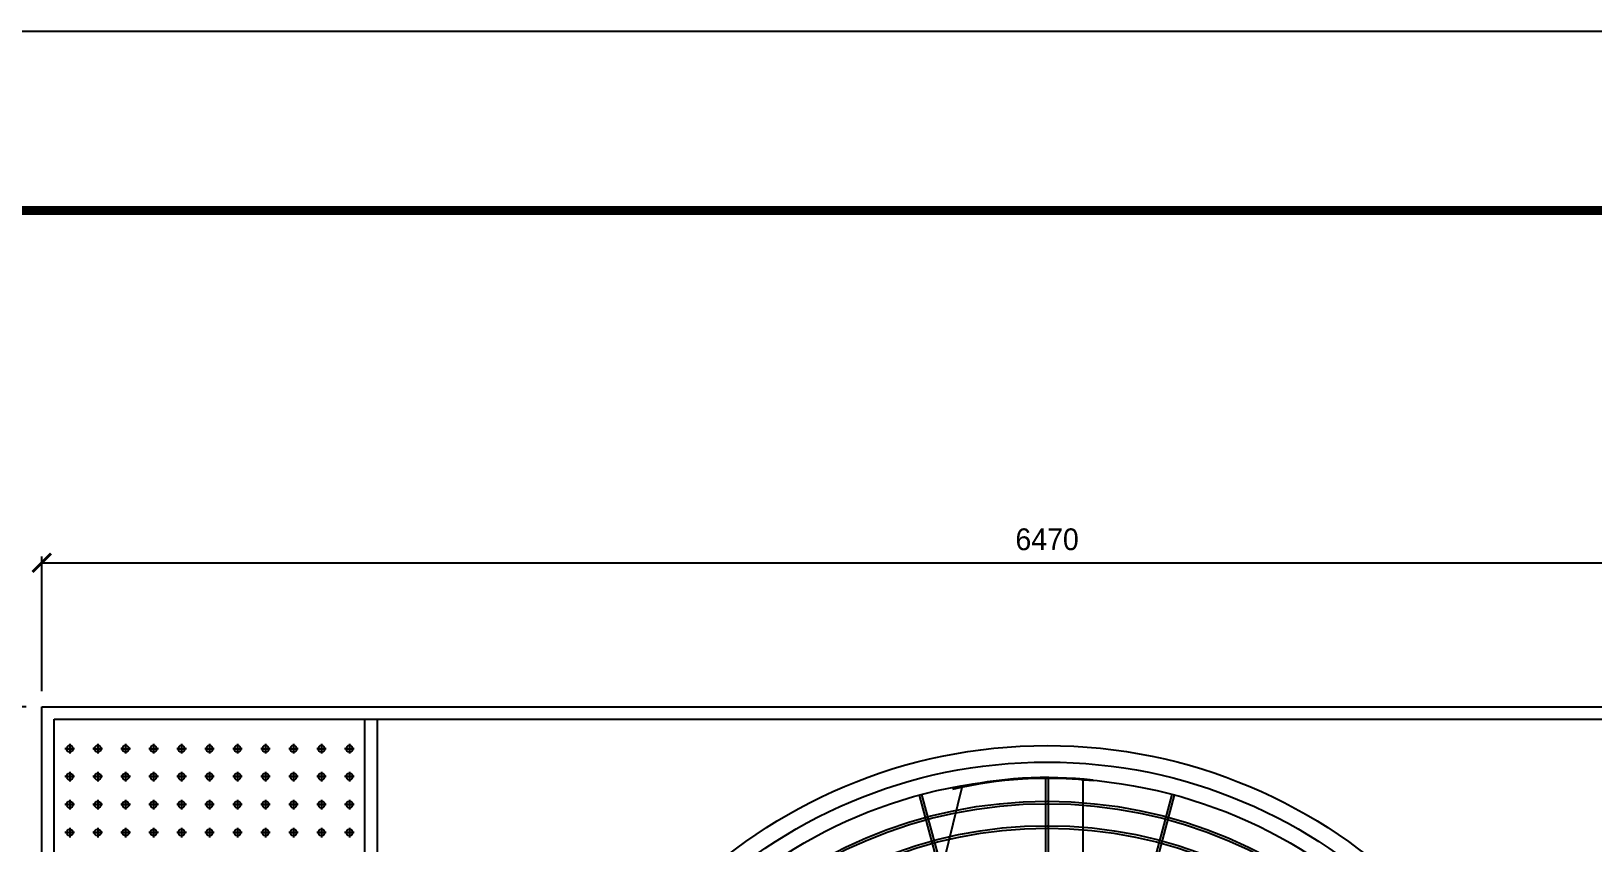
# Model space of a CAD drawing. Header units: millimetres. Extents: x 14797 to 39010, y -1427 to 15695.
# Drawn here: x 18833 to 23858, y 13084 to 15695 of the extents above; entities that cross this region are included whole.
import ezdxf

# ---------------------------------------------------------------- set-up
doc = ezdxf.new("R2010")
doc.units = ezdxf.units.MM
doc.linetypes.add('CENTER', pattern=[2, 1.25, -0.25, 0.25, -0.25])
doc.layers.get('DEFPOINTS').update_dxf_attribs({"color": 143})
for name, color, linetype in [('CENTER', 1, 'CENTER'), ('LINE', 7, 'Continuous'), ('냉각탑_dim', 1, 'Continuous'), ('냉각탑_form', 1, 'Continuous')]:
    doc.layers.add(name, color=color, linetype=linetype)
doc.styles.add('HY울릉도L', font='')
doc.styles.get('HY울릉도L').set_extended_font_data('HY울릉도L')
doc.dimstyles.new('성지DIM', dxfattribs={"dimtxt": 3.5, "dimasz": 3, "dimexe": 1, "dimexo": 2.5, "dimgap": 2, "dimtad": 1, "dimdec": 0, "dimzin": 3, "dimdsep": 46, "dimtxsty": 'HY울릉도L', "dimblk": 'ARCHTICK', "dimcen": -2, "dimclrd": 256, "dimclre": 256, "dimclrt": 7, "dimadec": 0, "dimazin": 0, "dimtfac": 1, "dimtdec": 0, "dimtofl": 0, "dimtmove": 0, "dimatfit": 3, "dimfxl": 0, "dimtolj": 1, "dimtzin": 0, "dimlwe": -1, "dimarcsym": 0})

# ---------------------------------------------------------------- blocks, each defined once
blk = doc.blocks.new('냉각탑form')
at = {"layer": 'DEFPOINTS'}
blk.add_lwpolyline([(0, 297.073), (420.103, 297.073), (420.103, 0), (0, 0)], close=True, dxfattribs=at)
at = {"layer": '냉각탑_form', "const_width": 0.5}
blk.add_lwpolyline([(10.002, 287.07), (10.002, 10.002), (410.1, 10.002), (410.1, 287.07)], close=True, dxfattribs=at)
blk = doc.blocks.new('_ArchTick')
at = {"color": 0, "linetype": 'ByBlock', "const_width": 0.15}
blk.add_lwpolyline([(-0.5, -0.5), (0.5, 0.5)], dxfattribs=at)
blk = doc.blocks.new('*D14')
at = {"layer": 'DEFPOINTS', "color": 0, "transparency": 16777216}
for p in [(25337, 13985.2), (18867, 13521.9), (25337, 13521.9)]:
    blk.add_point(p, dxfattribs=at)
at = {"layer": '냉각탑_dim', "transparency": 16777216}
for p, q in [((18867, 13571.9), (18867, 14005.2)), ((25337, 13571.9), (25337, 14005.2))]:
    blk.add_line(p, q, dxfattribs=at)
at = {"layer": '냉각탑_dim', "lineweight": -2, "transparency": 16777216}
blk.add_line((18867, 13985.2), (25337, 13985.2), dxfattribs=at)
at = {"layer": '냉각탑_dim', "lineweight": -2, "transparency": 16777216, "xscale": 60, "yscale": 60, "zscale": 60, "rotation": 180}
blk.add_blockref('_ArchTick', (18867, 13985.2), dxfattribs=at)
at = {"layer": '냉각탑_dim', "lineweight": -2, "transparency": 16777216, "xscale": 60, "yscale": 60, "zscale": 60}
blk.add_blockref('_ArchTick', (25337, 13985.2), dxfattribs=at)
at = {"layer": '냉각탑_dim', "color": 7, "transparency": 16777216, "insert": (22102, 14060.2), "char_height": 70, "attachment_point": 5, "style": 'HY울릉도L'}
blk.add_mtext('\\A1;6470', dxfattribs=at)
blk = doc.blocks.new('*D15')
at = {"layer": 'DEFPOINTS', "color": 0, "transparency": 16777216}
for p in [(18867, 13521.9), (18483.5, 9921.9), (18867, 9921.9)]:
    blk.add_point(p, dxfattribs=at)
at = {"layer": '냉각탑_dim', "transparency": 16777216}
for p, q in [((18817, 13521.9), (18463.5, 13521.9)), ((18817, 9921.9), (18463.5, 9921.9))]:
    blk.add_line(p, q, dxfattribs=at)
at = {"layer": '냉각탑_dim', "lineweight": -2, "transparency": 16777216}
blk.add_line((18483.5, 13521.9), (18483.5, 9921.9), dxfattribs=at)
at = {"layer": '냉각탑_dim', "lineweight": -2, "transparency": 16777216, "xscale": 60, "yscale": 60, "zscale": 60}
for p, rotation in [((18483.5, 13521.9), 90), ((18483.5, 9921.9), 270)]:
    blk.add_blockref('_ArchTick', p, dxfattribs=dict(at, rotation=rotation))
at = {"layer": '냉각탑_dim', "color": 7, "transparency": 16777216, "insert": (18408.5, 11721.9), "char_height": 70, "attachment_point": 5, "rotation": 90, "style": 'HY울릉도L'}
blk.add_mtext('\\A1;3600', dxfattribs=at)

msp = doc.modelspace()

# ---------------------------------------------------------------- linework, layer by layer
at = {"color": 3}
for p, q in [((18867, 9921.9), (18867, 13521.9)), ((18867, 13521.9), (25337, 13521.9)), ((18907, 9961.9), (18907, 13481.9)), ((18907, 13481.9), (25297, 13481.9)), ((19907, 9961.9), (19907, 13481.9)), ((19947, 9961.9), (19947, 13481.9)), ((22098.1, 11804.2), (22098.1, 13292.2)), ((22106, 11804.2), (22106, 13292.2)), ((22076.9, 11800.4), (21691.8, 13237.7)), ((22084.5, 11802.4), (21699.4, 13239.7)), ((22119.5, 11802.4), (22504.7, 13239.7)), ((22127.1, 11800.4), (22512.2, 13237.7))]:
    msp.add_line(p, q, dxfattribs=at)
for centre in [(18957, 13386.9), (19047, 13386.9), (19137, 13386.9), (19227, 13386.9), (19317, 13386.9), (19407, 13386.9), (19497, 13386.9), (19587, 13386.9), (19677, 13386.9), (19767, 13386.9), (19857, 13386.9), (18957, 13296.9), (19047, 13296.9), (19137, 13296.9), (19227, 13296.9), (19317, 13296.9), (19407, 13296.9), (19497, 13296.9), (19587, 13296.9), (19677, 13296.9), (19767, 13296.9), (19857, 13296.9), (18957, 13206.9), (19047, 13206.9), (19137, 13206.9), (19227, 13206.9), (19317, 13206.9), (19407, 13206.9), (19497, 13206.9), (19587, 13206.9), (19677, 13206.9), (19767, 13206.9), (19857, 13206.9), (18957, 13116.9), (19047, 13116.9), (19137, 13116.9), (19227, 13116.9), (19317, 13116.9), (19407, 13116.9), (19497, 13116.9), (19587, 13116.9), (19677, 13116.9), (19767, 13116.9), (19857, 13116.9)]:
    msp.add_circle(centre, 10.6)
for radius in [1675, 1675, 1621.9, 1570.3]:
    msp.add_circle((22102, 11721.9), radius, dxfattribs=at)
at = {"color": 3, "ltscale": 5}
for radius in [1495.7, 1487.9, 1417.2, 1409.4]:
    msp.add_circle((22102, 11721.9), radius, dxfattribs=at)
at = {"layer": 'CENTER', "linetype": 'CENTER', "ltscale": 50}
for p, q in [((18972.3, 13386.9), (18941.7, 13386.9)), ((18945.3, 13386.9), (18968.8, 13386.9)), ((18968.8, 13386.9), (18945.3, 13386.9)), ((18945.3, 13386.9), (18968.8, 13386.9)), ((18957, 13402.2), (18957, 13371.6)), ((18957, 13398.6), (18957, 13375.1)), ((19062.3, 13386.9), (19031.7, 13386.9)), ((19035.3, 13386.9), (19058.8, 13386.9)), ((19058.8, 13386.9), (19035.3, 13386.9)), ((19035.3, 13386.9), (19058.8, 13386.9)), ((19047, 13402.2), (19047, 13371.6)), ((19047, 13398.6), (19047, 13375.1)), ((19152.3, 13386.9), (19121.7, 13386.9)), ((19125.3, 13386.9), (19148.8, 13386.9)), ((19148.8, 13386.9), (19125.3, 13386.9)), ((19125.3, 13386.9), (19148.8, 13386.9)), ((19137, 13402.2), (19137, 13371.6)), ((19137, 13398.6), (19137, 13375.1)), ((19242.3, 13386.9), (19211.7, 13386.9)), ((19215.3, 13386.9), (19238.8, 13386.9)), ((19238.8, 13386.9), (19215.3, 13386.9)), ((19215.3, 13386.9), (19238.8, 13386.9)), ((19227, 13402.2), (19227, 13371.6)), ((19227, 13398.6), (19227, 13375.1)), ((19332.3, 13386.9), (19301.7, 13386.9)), ((19305.3, 13386.9), (19328.8, 13386.9)), ((19328.8, 13386.9), (19305.3, 13386.9)), ((19305.3, 13386.9), (19328.8, 13386.9)), ((19317, 13402.2), (19317, 13371.6)), ((19317, 13398.6), (19317, 13375.1)), ((19422.3, 13386.9), (19391.7, 13386.9)), ((19395.3, 13386.9), (19418.8, 13386.9)), ((19418.8, 13386.9), (19395.3, 13386.9)), ((19395.3, 13386.9), (19418.8, 13386.9)), ((19407, 13402.2), (19407, 13371.6)), ((19407, 13398.6), (19407, 13375.1)), ((19512.3, 13386.9), (19481.7, 13386.9)), ((19485.3, 13386.9), (19508.8, 13386.9)), ((19508.8, 13386.9), (19485.3, 13386.9)), ((19485.3, 13386.9), (19508.8, 13386.9)), ((19497, 13402.2), (19497, 13371.6)), ((19497, 13398.6), (19497, 13375.1)), ((19602.3, 13386.9), (19571.7, 13386.9)), ((19575.3, 13386.9), (19598.8, 13386.9)), ((19598.8, 13386.9), (19575.3, 13386.9)), ((19575.3, 13386.9), (19598.8, 13386.9)), ((19587, 13402.2), (19587, 13371.6)), ((19587, 13398.6), (19587, 13375.1)), ((19692.3, 13386.9), (19661.7, 13386.9)), ((19665.3, 13386.9), (19688.8, 13386.9)), ((19688.8, 13386.9), (19665.3, 13386.9)), ((19665.3, 13386.9), (19688.8, 13386.9)), ((19677, 13402.2), (19677, 13371.6)), ((19677, 13398.6), (19677, 13375.1)), ((19782.3, 13386.9), (19751.7, 13386.9)), ((19755.3, 13386.9), (19778.8, 13386.9)), ((19778.8, 13386.9), (19755.3, 13386.9)), ((19755.3, 13386.9), (19778.8, 13386.9)), ((19767, 13402.2), (19767, 13371.6)), ((19767, 13398.6), (19767, 13375.1)), ((19872.3, 13386.9), (19841.7, 13386.9)), ((19845.3, 13386.9), (19868.8, 13386.9)), ((19868.8, 13386.9), (19845.3, 13386.9)), ((19845.3, 13386.9), (19868.8, 13386.9)), ((19857, 13402.2), (19857, 13371.6)), ((19857, 13398.6), (19857, 13375.1)), ((18972.3, 13296.9), (18941.7, 13296.9)), ((18945.3, 13296.9), (18968.8, 13296.9)), ((18968.8, 13296.9), (18945.3, 13296.9)), ((18945.3, 13296.9), (18968.8, 13296.9)), ((18957, 13312.2), (18957, 13281.6)), ((18957, 13308.6), (18957, 13285.1)), ((19062.3, 13296.9), (19031.7, 13296.9)), ((19035.3, 13296.9), (19058.8, 13296.9)), ((19058.8, 13296.9), (19035.3, 13296.9)), ((19035.3, 13296.9), (19058.8, 13296.9)), ((19047, 13312.2), (19047, 13281.6)), ((19047, 13308.6), (19047, 13285.1)), ((19152.3, 13296.9), (19121.7, 13296.9)), ((19125.3, 13296.9), (19148.8, 13296.9)), ((19148.8, 13296.9), (19125.3, 13296.9)), ((19125.3, 13296.9), (19148.8, 13296.9)), ((19137, 13312.2), (19137, 13281.6)), ((19137, 13308.6), (19137, 13285.1)), ((19242.3, 13296.9), (19211.7, 13296.9)), ((19215.3, 13296.9), (19238.8, 13296.9)), ((19238.8, 13296.9), (19215.3, 13296.9)), ((19215.3, 13296.9), (19238.8, 13296.9)), ((19227, 13312.2), (19227, 13281.6)), ((19227, 13308.6), (19227, 13285.1)), ((19332.3, 13296.9), (19301.7, 13296.9)), ((19305.3, 13296.9), (19328.8, 13296.9)), ((19328.8, 13296.9), (19305.3, 13296.9)), ((19305.3, 13296.9), (19328.8, 13296.9)), ((19317, 13312.2), (19317, 13281.6)), ((19317, 13308.6), (19317, 13285.1)), ((19422.3, 13296.9), (19391.7, 13296.9)), ((19395.3, 13296.9), (19418.8, 13296.9)), ((19418.8, 13296.9), (19395.3, 13296.9)), ((19395.3, 13296.9), (19418.8, 13296.9)), ((19407, 13312.2), (19407, 13281.6)), ((19407, 13308.6), (19407, 13285.1)), ((19512.3, 13296.9), (19481.7, 13296.9)), ((19485.3, 13296.9), (19508.8, 13296.9)), ((19508.8, 13296.9), (19485.3, 13296.9)), ((19485.3, 13296.9), (19508.8, 13296.9)), ((19497, 13312.2), (19497, 13281.6)), ((19497, 13308.6), (19497, 13285.1)), ((19602.3, 13296.9), (19571.7, 13296.9)), ((19575.3, 13296.9), (19598.8, 13296.9)), ((19598.8, 13296.9), (19575.3, 13296.9)), ((19575.3, 13296.9), (19598.8, 13296.9)), ((19587, 13312.2), (19587, 13281.6)), ((19587, 13308.6), (19587, 13285.1)), ((19692.3, 13296.9), (19661.7, 13296.9)), ((19665.3, 13296.9), (19688.8, 13296.9)), ((19688.8, 13296.9), (19665.3, 13296.9)), ((19665.3, 13296.9), (19688.8, 13296.9)), ((19677, 13312.2), (19677, 13281.6)), ((19677, 13308.6), (19677, 13285.1)), ((19782.3, 13296.9), (19751.7, 13296.9)), ((19755.3, 13296.9), (19778.8, 13296.9)), ((19778.8, 13296.9), (19755.3, 13296.9)), ((19755.3, 13296.9), (19778.8, 13296.9)), ((19767, 13312.2), (19767, 13281.6)), ((19767, 13308.6), (19767, 13285.1)), ((19872.3, 13296.9), (19841.7, 13296.9)), ((19845.3, 13296.9), (19868.8, 13296.9)), ((19868.8, 13296.9), (19845.3, 13296.9)), ((19845.3, 13296.9), (19868.8, 13296.9)), ((19857, 13312.2), (19857, 13281.6)), ((19857, 13308.6), (19857, 13285.1)), ((18957, 13222.2), (18957, 13191.6)), ((18957, 13218.6), (18957, 13195.1)), ((19047, 13222.2), (19047, 13191.6)), ((19047, 13218.6), (19047, 13195.1)), ((19137, 13222.2), (19137, 13191.6)), ((19137, 13218.6), (19137, 13195.1)), ((19227, 13222.2), (19227, 13191.6)), ((19227, 13218.6), (19227, 13195.1)), ((19317, 13222.2), (19317, 13191.6)), ((19317, 13218.6), (19317, 13195.1)), ((19407, 13222.2), (19407, 13191.6)), ((19407, 13218.6), (19407, 13195.1)), ((19497, 13222.2), (19497, 13191.6)), ((19497, 13218.6), (19497, 13195.1)), ((19587, 13222.2), (19587, 13191.6)), ((19587, 13218.6), (19587, 13195.1)), ((19677, 13222.2), (19677, 13191.6)), ((19677, 13218.6), (19677, 13195.1)), ((19767, 13222.2), (19767, 13191.6)), ((19767, 13218.6), (19767, 13195.1)), ((19857, 13222.2), (19857, 13191.6)), ((19857, 13218.6), (19857, 13195.1)), ((18972.3, 13206.9), (18941.7, 13206.9)), ((18945.3, 13206.9), (18968.8, 13206.9)), ((18968.8, 13206.9), (18945.3, 13206.9)), ((18945.3, 13206.9), (18968.8, 13206.9)), ((19062.3, 13206.9), (19031.7, 13206.9)), ((19035.3, 13206.9), (19058.8, 13206.9)), ((19058.8, 13206.9), (19035.3, 13206.9)), ((19035.3, 13206.9), (19058.8, 13206.9)), ((19152.3, 13206.9), (19121.7, 13206.9)), ((19125.3, 13206.9), (19148.8, 13206.9)), ((19148.8, 13206.9), (19125.3, 13206.9)), ((19125.3, 13206.9), (19148.8, 13206.9)), ((19242.3, 13206.9), (19211.7, 13206.9)), ((19215.3, 13206.9), (19238.8, 13206.9)), ((19238.8, 13206.9), (19215.3, 13206.9)), ((19215.3, 13206.9), (19238.8, 13206.9)), ((19332.3, 13206.9), (19301.7, 13206.9)), ((19305.3, 13206.9), (19328.8, 13206.9)), ((19328.8, 13206.9), (19305.3, 13206.9)), ((19305.3, 13206.9), (19328.8, 13206.9)), ((19422.3, 13206.9), (19391.7, 13206.9)), ((19395.3, 13206.9), (19418.8, 13206.9)), ((19418.8, 13206.9), (19395.3, 13206.9)), ((19395.3, 13206.9), (19418.8, 13206.9)), ((19512.3, 13206.9), (19481.7, 13206.9)), ((19485.3, 13206.9), (19508.8, 13206.9)), ((19508.8, 13206.9), (19485.3, 13206.9)), ((19485.3, 13206.9), (19508.8, 13206.9)), ((19602.3, 13206.9), (19571.7, 13206.9)), ((19575.3, 13206.9), (19598.8, 13206.9)), ((19598.8, 13206.9), (19575.3, 13206.9)), ((19575.3, 13206.9), (19598.8, 13206.9)), ((19692.3, 13206.9), (19661.7, 13206.9)), ((19665.3, 13206.9), (19688.8, 13206.9)), ((19688.8, 13206.9), (19665.3, 13206.9)), ((19665.3, 13206.9), (19688.8, 13206.9)), ((19782.3, 13206.9), (19751.7, 13206.9)), ((19755.3, 13206.9), (19778.8, 13206.9)), ((19778.8, 13206.9), (19755.3, 13206.9)), ((19755.3, 13206.9), (19778.8, 13206.9)), ((19872.3, 13206.9), (19841.7, 13206.9)), ((19845.3, 13206.9), (19868.8, 13206.9)), ((19868.8, 13206.9), (19845.3, 13206.9)), ((19845.3, 13206.9), (19868.8, 13206.9)), ((18972.3, 13116.9), (18941.7, 13116.9)), ((18945.3, 13116.9), (18968.8, 13116.9)), ((18968.8, 13116.9), (18945.3, 13116.9)), ((18945.3, 13116.9), (18968.8, 13116.9)), ((18957, 13132.2), (18957, 13101.6)), ((18957, 13128.6), (18957, 13105.1)), ((19062.3, 13116.9), (19031.7, 13116.9)), ((19035.3, 13116.9), (19058.8, 13116.9)), ((19058.8, 13116.9), (19035.3, 13116.9)), ((19035.3, 13116.9), (19058.8, 13116.9)), ((19047, 13132.2), (19047, 13101.6)), ((19047, 13128.6), (19047, 13105.1)), ((19152.3, 13116.9), (19121.7, 13116.9)), ((19125.3, 13116.9), (19148.8, 13116.9)), ((19148.8, 13116.9), (19125.3, 13116.9)), ((19125.3, 13116.9), (19148.8, 13116.9)), ((19137, 13132.2), (19137, 13101.6)), ((19137, 13128.6), (19137, 13105.1)), ((19242.3, 13116.9), (19211.7, 13116.9)), ((19215.3, 13116.9), (19238.8, 13116.9)), ((19238.8, 13116.9), (19215.3, 13116.9)), ((19215.3, 13116.9), (19238.8, 13116.9)), ((19227, 13132.2), (19227, 13101.6)), ((19227, 13128.6), (19227, 13105.1)), ((19332.3, 13116.9), (19301.7, 13116.9)), ((19305.3, 13116.9), (19328.8, 13116.9)), ((19328.8, 13116.9), (19305.3, 13116.9)), ((19305.3, 13116.9), (19328.8, 13116.9)), ((19317, 13132.2), (19317, 13101.6)), ((19317, 13128.6), (19317, 13105.1)), ((19422.3, 13116.9), (19391.7, 13116.9)), ((19395.3, 13116.9), (19418.8, 13116.9)), ((19418.8, 13116.9), (19395.3, 13116.9)), ((19395.3, 13116.9), (19418.8, 13116.9)), ((19407, 13132.2), (19407, 13101.6)), ((19407, 13128.6), (19407, 13105.1)), ((19512.3, 13116.9), (19481.7, 13116.9)), ((19485.3, 13116.9), (19508.8, 13116.9)), ((19508.8, 13116.9), (19485.3, 13116.9)), ((19485.3, 13116.9), (19508.8, 13116.9)), ((19497, 13132.2), (19497, 13101.6)), ((19497, 13128.6), (19497, 13105.1)), ((19602.3, 13116.9), (19571.7, 13116.9)), ((19575.3, 13116.9), (19598.8, 13116.9)), ((19598.8, 13116.9), (19575.3, 13116.9)), ((19575.3, 13116.9), (19598.8, 13116.9)), ((19587, 13132.2), (19587, 13101.6)), ((19587, 13128.6), (19587, 13105.1)), ((19692.3, 13116.9), (19661.7, 13116.9)), ((19665.3, 13116.9), (19688.8, 13116.9)), ((19688.8, 13116.9), (19665.3, 13116.9)), ((19665.3, 13116.9), (19688.8, 13116.9)), ((19677, 13132.2), (19677, 13101.6)), ((19677, 13128.6), (19677, 13105.1)), ((19782.3, 13116.9), (19751.7, 13116.9)), ((19755.3, 13116.9), (19778.8, 13116.9)), ((19778.8, 13116.9), (19755.3, 13116.9)), ((19755.3, 13116.9), (19778.8, 13116.9)), ((19767, 13132.2), (19767, 13101.6)), ((19767, 13128.6), (19767, 13105.1)), ((19872.3, 13116.9), (19841.7, 13116.9)), ((19845.3, 13116.9), (19868.8, 13116.9)), ((19868.8, 13116.9), (19845.3, 13116.9)), ((19845.3, 13116.9), (19868.8, 13116.9)), ((19857, 13132.2), (19857, 13101.6)), ((19857, 13128.6), (19857, 13105.1))]:
    msp.add_line(p, q, dxfattribs=at)
at = {"layer": 'LINE', "color": 3}
for p, q in [((22217.4, 13286.4), (22217.4, 12097.4)), ((21716.3, 12810), (21829.2, 13262.7))]:
    msp.add_line(p, q, dxfattribs=at)
for radius, start, end in [(1308.6, 83.5007, 103.4595), (1306, 83.4876, 103.487)]:
    msp.add_arc((22102, 11985.5), radius, start, end, dxfattribs=at)

# ---------------------------------------------------------------- block references
at = {"layer": '냉각탑_form', "xscale": 57.63657142857144, "yscale": 57.63657142857144, "zscale": 57.63657142857144}
msp.add_blockref('냉각탑form', (14797, -1426.9), dxfattribs=at)

# ---------------------------------------------------------------- dimensions: what is measured, and where the dimension line sits
at = {"layer": '냉각탑_dim'}
dim = msp.add_linear_dim(base=(25337, 13985.2), p1=(18867, 13521.9), p2=(25337, 13521.9), dimstyle='성지DIM', override={"dimscale": 20, "dimtmove": 2}, dxfattribs=at)
dim.commit()
dim.dimension.update_dxf_attribs({"geometry": '*D14', "text_midpoint": (22102, 14060.2)})
dim = msp.add_linear_dim(base=(18483.5, 9921.9), p1=(18867, 13521.9), p2=(18867, 9921.9), angle=90, dimstyle='성지DIM', override={"dimscale": 20, "dimtmove": 2}, dxfattribs=at)
dim.commit()
dim.dimension.update_dxf_attribs({"geometry": '*D15', "text_midpoint": (18408.5, 11721.9)})

doc.saveas('drawing.dxf')
